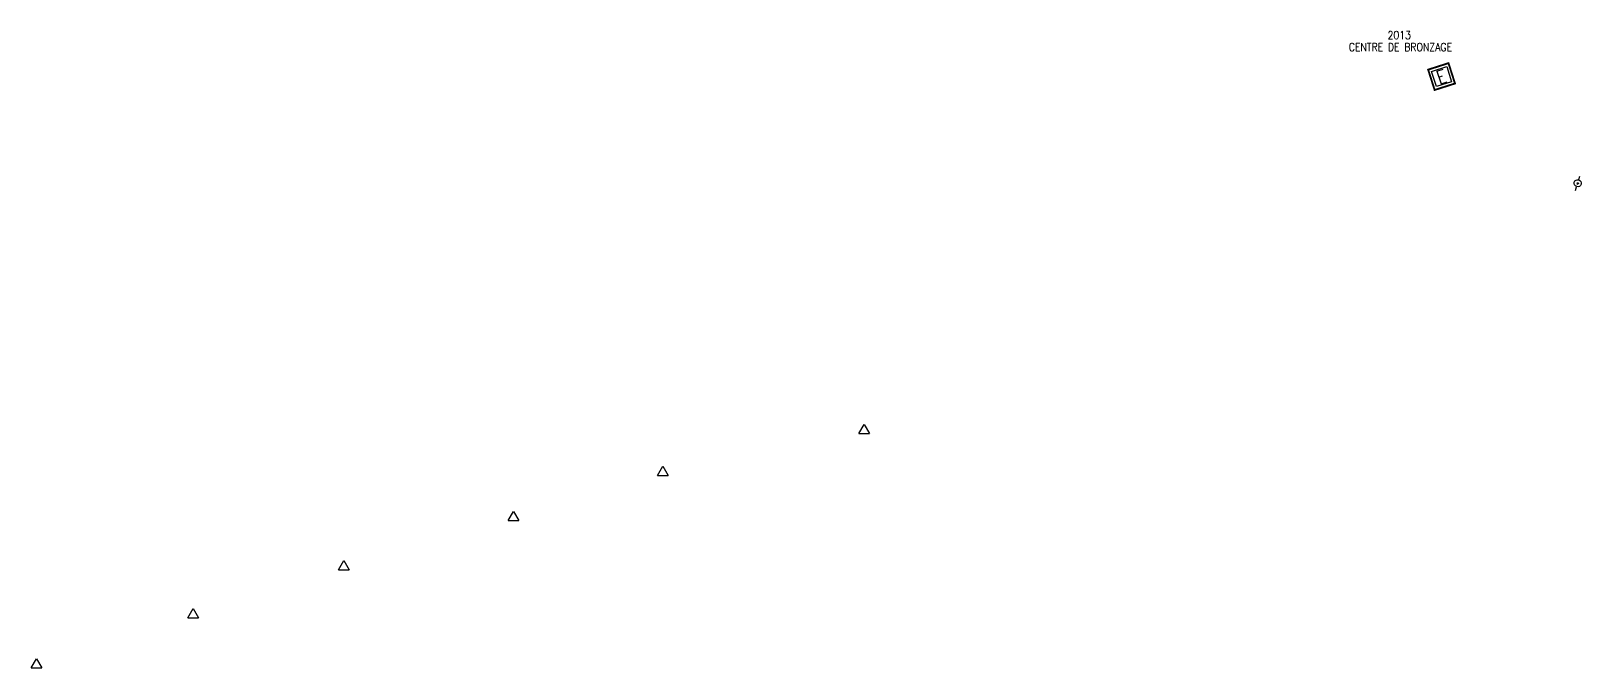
# Model space of a CAD drawing. Header units: millimetres. Extents: x 110081 to 110715, y 124509 to 124992.
# Drawn here: x 110423.4 to 110714.6, y 124872.6 to 124991.9 of the extents above; entities that cross this region are included whole.
import ezdxf
from ezdxf.enums import TextEntityAlignment as Align

# ---------------------------------------------------------------- set-up
doc = ezdxf.new("R2010")
doc.units = ezdxf.units.MM
doc.layers.get('0').update_dxf_attribs({"linetype": 'CONTINUOUS'})
for name, color, linetype in [('BR12', 7, 'CONTINUOUS'), ('M_200', 7, 'CONTINUOUS'), ('W0473', 7, 'CONTINUOUS')]:
    doc.layers.add(name, color=color, linetype=linetype)
doc.styles.add('M_ROMANS', font='ROMANS.shx', dxfattribs={"width": 0.75})
doc.styles.get("Standard").update_dxf_attribs({"font": 'romans.shx', "width": 0.85})

# ---------------------------------------------------------------- blocks, each defined once
blk = doc.blocks.new('BR1201')
at = {"color": 0, "linetype": 'Continuous'}
for p, q in [((-1, -0.58), (0, 1.15)), ((0, 1.15), (1, -0.58)), ((-1, -0.58), (1, -0.58))]:
    blk.add_line(p, q, dxfattribs=at)
blk = doc.blocks.new('M_200_59')
at = {"layer": 'M_200', "color": 0, "linetype": 'Continuous', "const_width": 0.35, "flags": 128}
blk.add_lwpolyline([(4, 4), (4, 0), (0, 0), (0, 4)], close=True, dxfattribs=at)
at = {"layer": 'M_200', "color": 0, "linetype": 'Continuous'}
blk.add_lwpolyline([(0.5, 3.5), (3.5, 3.5), (3.5, 0.5), (0.5, 0.5)], close=True, dxfattribs=at)
at = {"layer": 'M_200', "insert": (2, 2), "char_height": 2.5, "width": 4, "attachment_point": 5}
blk.add_mtext('E', dxfattribs=at)
at = {"layer": 'M_200', "color": 0, "linetype": 'Continuous', "width": 0.85}
for tag, p in [('NUM', (2, 17.06)), ('NOM', (2, 10.65))]:
    blk.add_attdef(tag, text='', height=4, dxfattribs=at).set_placement(p, align=Align.MIDDLE)
at = {"layer": 'M_200', "color": 0, "linetype": 'Continuous', "style": 'M_ROMANS', "width": 0.75, "flags": 3}
for tag, p in [('DEF_LEG', (1.87, -2.99)), ('DEF_COUP', (1.87, -5.49)), ('DEF_TYPE', (1.87, -7.99))]:
    blk.add_attdef(tag, text='', height=1.2, dxfattribs=at).set_placement(p, align=Align.MIDDLE)
blk = doc.blocks.new('T473')
for p, q in [((-0.166667, 0.166667), (0.166667, -0.166667)), ((-0.166667, -0.166667), (0.166667, 0.166667)), ((0.500001, 0.500001), (1.000002, 1.000002)), ((-1.000002, -1.000002), (-0.500001, -0.500001))]:
    blk.add_line(p, q)
blk.add_ellipse((0, 0), major_axis=(0.471405, 0.471405), ratio=1, start_param=5.4977871438, end_param=11.780972451)

msp = doc.modelspace()

# ---------------------------------------------------------------- block references
at = {"layer": 'BR12'}
for p in [(110579.59, 124917.05), (110541.82, 124909.2), (110513.84, 124900.76), (110482.08, 124891.53), (110453.84, 124882.57), (110424.45, 124873.16)]:
    msp.add_blockref('BR1201', p, dxfattribs=at)
at = {"layer": 'M_200'}
ref = msp.add_blockref('M_200_59', (110686.48, 124980.85), dxfattribs=dict(at, rotation=17.70532422163429))
ref.add_attrib('NUM', '2013', dxfattribs={"color": 0, "linetype": 'Continuous', "height": 1.5, "width": 0.85}).set_placement((110679.85, 124991.13), align=Align.MIDDLE)
ref.add_attrib('NOM', 'CENTRE DE BRONZAGE', dxfattribs={"color": 0, "linetype": 'Continuous', "height": 1.5, "width": 0.85}).set_placement((110680.07, 124988.89), align=Align.MIDDLE)
at = {"layer": 'W0473', "color": 252, "rotation": 28.31030941116262}
msp.add_blockref('T473', (110713.29, 124963.38), dxfattribs=at)

doc.saveas('drawing.dxf')
